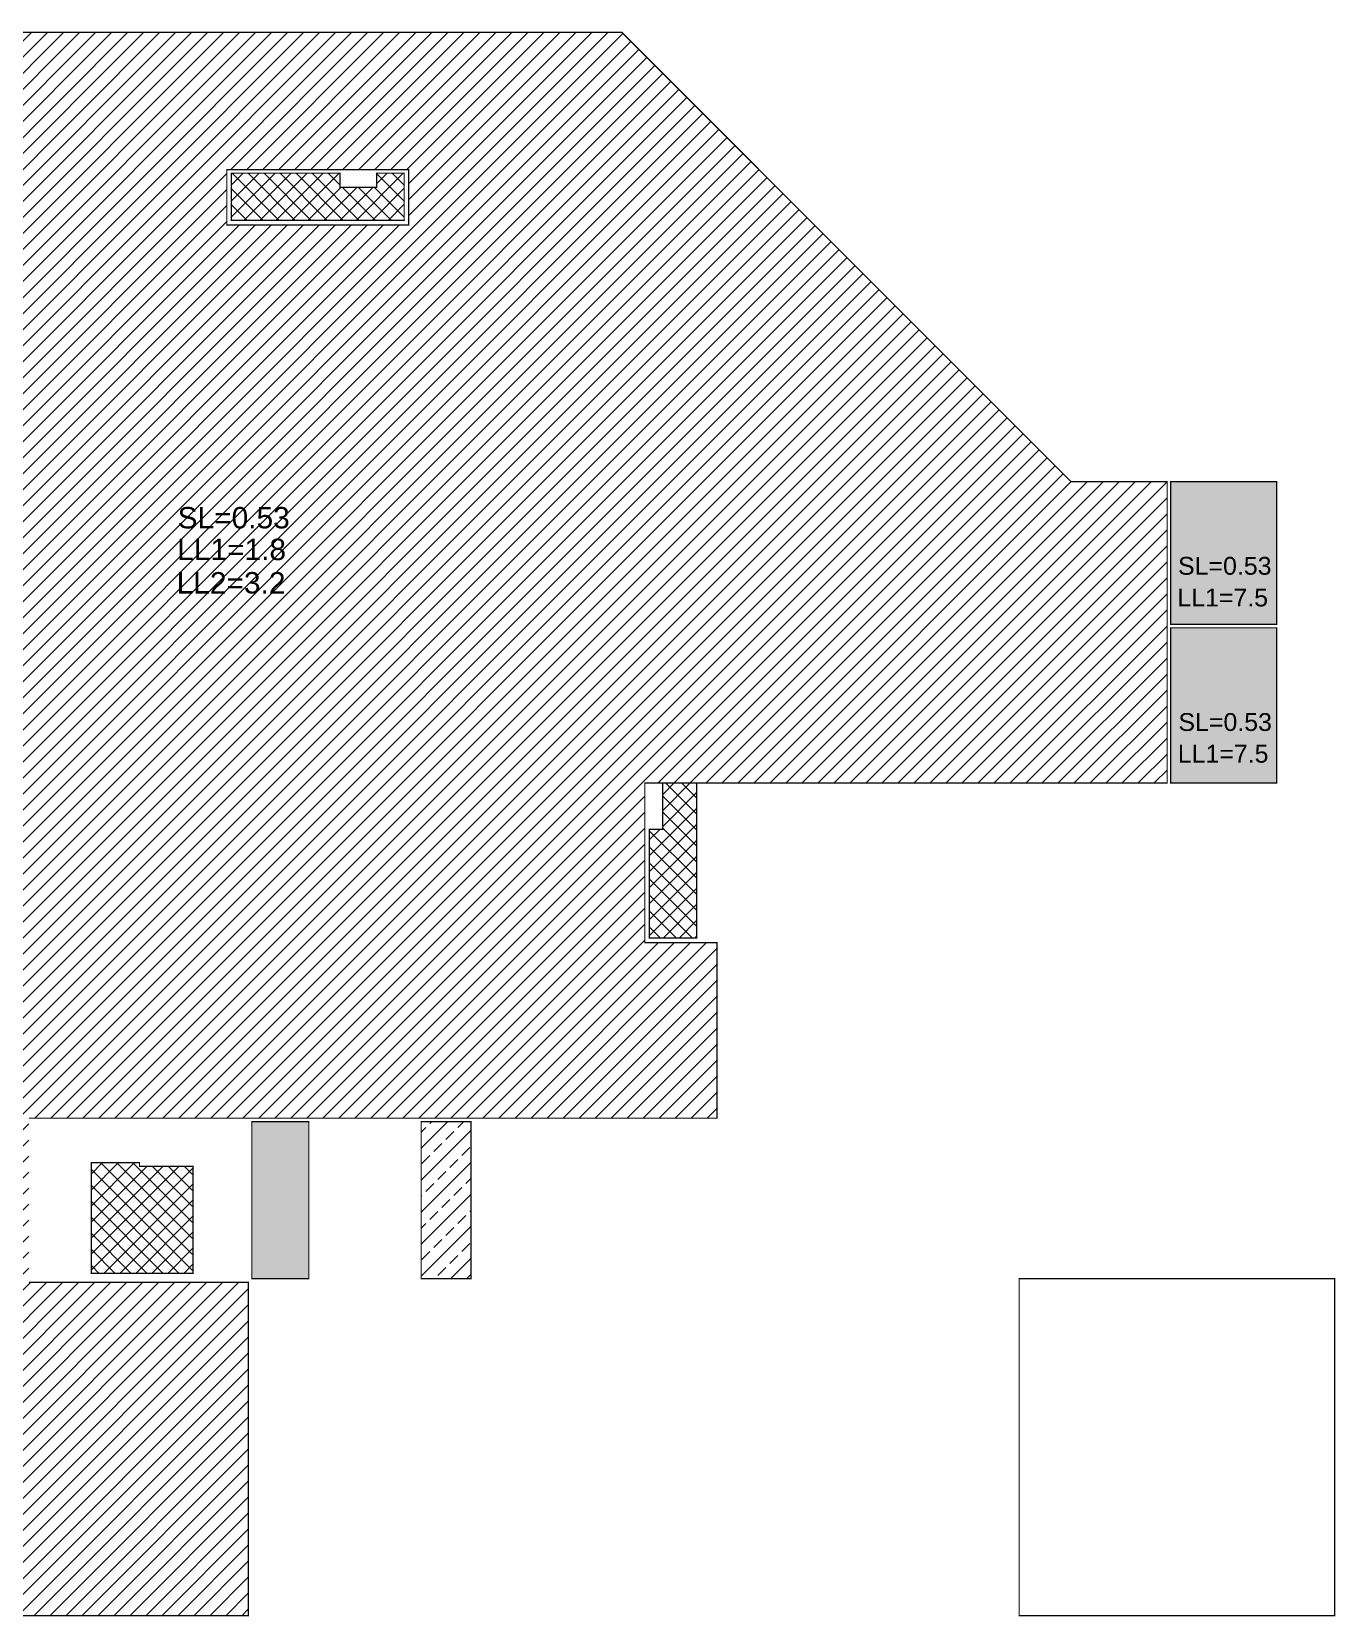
# Model space of a CAD drawing. Header units: millimetres. Extents: x -20379 to 476967, y -520228 to 220376.
# Drawn here: x 143901 to 217035, y 365 to 89235 of the extents above; entities that cross this region are included whole.
import ezdxf
from ezdxf.enums import TextEntityAlignment as Align

# ---------------------------------------------------------------- set-up
doc = ezdxf.new("R2010")
doc.units = ezdxf.units.MM
doc.header["$MEASUREMENT"] = 0
doc.layers.add('A-SYM', color=7, linetype='Continuous')
doc.styles.get("Standard").update_dxf_attribs({"font": 'arial.ttf'})
pattern_1 = [(0, (-343848.8, -28571.2), (0, 698.5), [508, -190.5]), (90, (-343848.8, -28571.2), (-698.5, 4e-14), [508, -190.5])]

msp = doc.modelspace()

# ---------------------------------------------------------------- hatches: boundary and pattern name
h = msp.add_hatch()
h.set_pattern_fill('ANSI33', color=31, scale=200)
h.set_pattern_definition([(45, (-343848.8, -28571.2), (-898.0256, 898.0256), []), (45, (-342950.8, -28571.2), (-898.0256, 898.0256), [635, -317.5])])
h.paths.add_polyline_path([(165750, 28100), (168550, 28100), (168550, 19300), (165750, 19300)])
at = {"layer": 'A-SYM'}
h = msp.add_hatch(dxfattribs=at)
h.set_pattern_fill('ANSI31', color=1, scale=200)
h.set_pattern_definition([(45, (-343848.8, -28571.2), (-449.0128, 449.0128), [])])
h.paths.add_polyline_path([(156050, 19100), (156050, 400), (114350, 400), (114375, 400), (97225, 400), (97200, 5800), (87400, 5800), (87400, 700), (66050, 700), (66050, 3600), (53150, 3600), (53150, 700), (9600, 700), (9600, 10400), (3600, 10400), (3600, 22900), (700, 22900), (700, 46950), (37000, 46950), (37000, 35000), (40800, 35000), (40800, 38550), (44850, 38550), (44850, 37450), (63100, 37450), (89400, 37450), (89400, 51500), (87702, 51500), (87702, 64500), (97800, 64500), (97800, 89200), (108150, 89200), (108150, 81300), (132150, 81300), (132150, 89200), (177007, 89200), (202208, 64000), (207600, 64000), (207600, 47100), (178300, 47100), (178300, 38150), (182350, 38150), (182350, 28300), (143750, 28300), (143750, 19100)])
h.paths.add_polyline_path([(118250, 64600), (118250, 56800), (123650, 56800), (123650, 59500), (130600, 59500), (130600, 64600)], flags=16)
h.paths.add_polyline_path([(114600, 42850), (122200, 42850), (122200, 14000), (114600, 14000)], flags=16)
h.paths.add_polyline_path([(84900, 25100), (60500, 25100), (60500, 17300), (84900, 17300)], flags=16)
h.paths.add_polyline_path([(154850, 78400), (154850, 81500), (165050, 81500), (165050, 78400)], flags=16)
h = msp.add_hatch(dxfattribs=at)
h.set_pattern_fill('ANSI37', color=4, scale=200)
h.set_pattern_definition([(45, (-343848.8, -28571.2), (-449.0128, 449.0128), []), (135, (-343848.8, -28571.2), (-449.0128, -449.0128), [])])
h.paths.add_polyline_path([(1500, 10400), (1500, 12800), (700, 12800), (700, 22650), (3350, 22650), (3350, 10400)])
h.paths.add_polyline_path([(62900, 3350), (62900, 1500), (59500, 1500), (59500, 700), (53400, 700), (53400, 3350)])
h.paths.add_polyline_path([(40050, 35250), (37250, 35250), (37250, 44500), (40050, 44500)])
h.paths.add_polyline_path([(152950, 19600), (147250, 19600), (147250, 25800), (149950, 25800), (149950, 25600), (152950, 25600)])
h.paths.add_polyline_path([(179300, 47100), (179300, 44500), (178550, 44500), (178550, 38400), (181200, 38400), (181200, 47100)])
h.paths.add_polyline_path([(123350, 57100), (118550, 57100), (118550, 64300), (130600, 64300), (130600, 59800), (123350, 59800)])
h.paths.add_polyline_path([(164800, 81300), (164800, 78650), (155100, 78650), (155100, 81300), (161200, 81300), (161200, 80500), (163250, 80500), (163250, 81300)])
h.paths.add_polyline_path([(88625, 80950), (88625, 83650), (87550, 83650), (87550, 89200), (90300, 89200), (90300, 80950)])
h.paths.add_polyline_path([(40800, 63700), (40800, 56300), (42600, 56300), (42600, 54300), (44650, 54300), (44650, 52300), (46400, 52300), (46400, 58200), (46500, 58200), (46500, 60900), (46400, 60900), (46400, 63700)])
h.paths.add_polyline_path([(74800, 63700), (68969, 63670), (68969, 52270), (72000, 52300), (72000, 54300), (72000, 54500), (74800, 54500), (74800, 56300)])
h = msp.add_hatch(dxfattribs=at)
h.set_pattern_fill('ANGLE', color=6, scale=100)
h.set_pattern_definition(pattern_1)
h.paths.add_polyline_path([(93350, 89200), (97600, 89200), (97600, 80950), (93350, 80950)])
h.paths.add_polyline_path([(207800, 56000), (207800, 64000), (213750, 64000), (213750, 56000)])
h.paths.add_polyline_path([(87600, 5600), (97000, 5600), (97000, 700), (87600, 700)])
h.paths.add_polyline_path([(3600, 10200), (9400, 10200), (9400, 700), (3600, 700)])
h = msp.add_hatch(dxfattribs=at)
h.set_pattern_fill('ANGLE', color=6, scale=100)
h.set_pattern_definition(pattern_1)
h.paths.add_polyline_path([(156250, 19300), (159450, 19300), (159450, 28100), (156250, 28100)])
h.paths.add_polyline_path([(207800, 47100), (207800, 55800), (213750, 55800), (213750, 47100)])

# ---------------------------------------------------------------- linework, layer by layer
at = {"layer": 'A-SYM', "const_width": 70}
for points in [[(132150, 89200), (177007, 89200), (202208, 64000), (207600, 64000), (207600, 47100), (178300, 47100), (178300, 38150), (182350, 38150), (182350, 28300), (143750, 28300)], [(143750, 19100), (156050, 19100), (156050, 400), (114350, 400)]]:
    msp.add_lwpolyline(points, dxfattribs=at)
for points in [[(154850, 81500), (165050, 81500), (165050, 78400), (154850, 78400)], [(164800, 81300), (164800, 78650), (155100, 78650), (155100, 81300), (161200, 81300), (161200, 80500), (163250, 80500), (163250, 81300)], [(207800, 56000), (207800, 64000), (213750, 64000), (213750, 56000)], [(207800, 47100), (207800, 55800), (213750, 55800), (213750, 47100)], [(179300, 47100), (179300, 44500), (178550, 44500), (178550, 38400), (181200, 38400), (181200, 47100)], [(156250, 19300), (159450, 19300), (159450, 28100), (156250, 28100)], [(165750, 28100), (168550, 28100), (168550, 19300), (165750, 19300)], [(152950, 19600), (147250, 19600), (147250, 25800), (149950, 25800), (149950, 25600), (152950, 25600)], [(199300, 400), (217000, 400), (217000, 19300), (199300, 19300)]]:
    msp.add_lwpolyline(points, close=True, dxfattribs=at)

# ---------------------------------------------------------------- texts
for s, height, p in [('SL=0.53', 1200, (155235, 61978, 0)), ('LL1=1.8', 1200, (155118, 60200, 0)), ('SL=0.53', 1000, (210834, 59279, 0)), ('LL2=3.2', 1200, (155086, 58327, 0)), ('LL1=7.5', 1000, (210717, 57501, 0)), ('SL=0.53', 1000, (210858, 50519, 0)), ('LL1=7.5', 1000, (210742, 48741, 0))]:
    msp.add_text(s, height=height).set_placement(p, align=Align.MIDDLE_CENTER)

doc.saveas('drawing.dxf')
